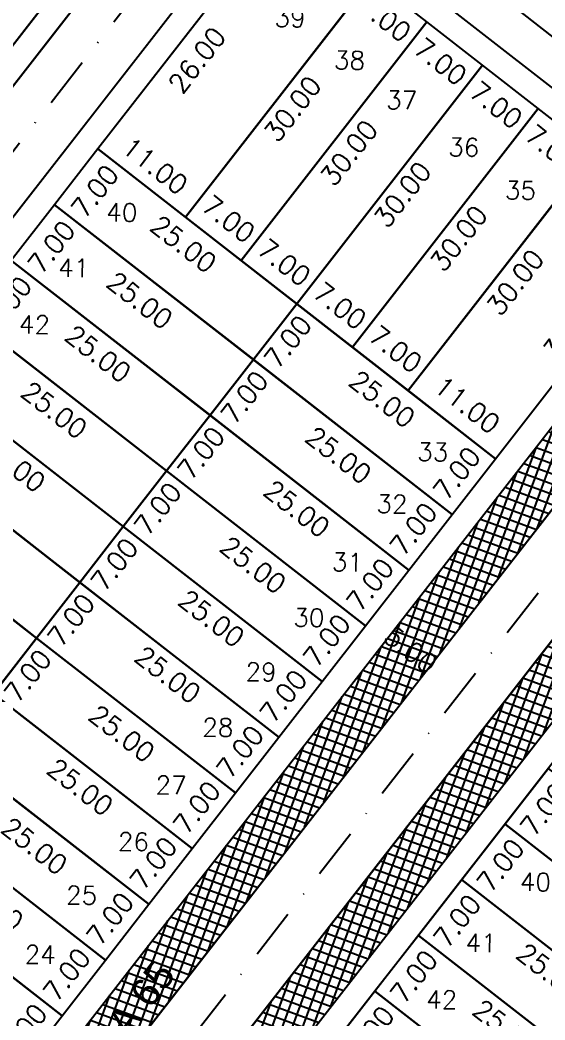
# Model space of a CAD drawing. Header units: millimetres. Extents: x -4430026 to 4783824, y 584 to 9593110.
# Drawn here: x 2552.2 to 2604.3, y 1269 to 1368.1 of the extents above; entities that cross this region are included whole.
import ezdxf
from ezdxf.enums import TextEntityAlignment as Align

# ---------------------------------------------------------------- set-up
doc = ezdxf.new("R2010")
doc.units = ezdxf.units.MM
doc.linetypes.add('CONTINUO', pattern=[0])
doc.linetypes.add('DASHDOT', pattern=[1, 0.5, -0.25, 0, -0.25])
for name, color, linetype in [('Bra-Rua Calçadas', 1, 'Continuous'), ('Calçada', 1, 'Continuous'), ('Cota', 8, 'Continuous'), ('EIXO DAS VIAS', 252, 'DASHDOT'), ('Lotes', 2, 'Continuous'), ('Numero de lotes', 5, 'Continuous'), ('TXT A.VERDES', 7, 'Continuous'), ('Área Verde Alameda etc.', 92, 'Continuous')]:
    doc.layers.add(name, color=color, linetype=linetype)
doc.styles.add('arcad1', font='romans.shx')
doc.styles.add('ROMANS', font='romans.shx')
doc.dimstyles.new('BOLA100', dxfattribs={"dimscale": 0, "dimtxt": 1.9, "dimasz": 0.18, "dimexe": 0.18, "dimexo": 0.063, "dimgap": 0, "dimtad": 1, "dimzin": 4, "dimdsep": 46, "dimtxsty": 'ROMANS', "dimcen": 0.09, "dimse1": 1, "dimse2": 1, "dimsd1": 1, "dimsd2": 1, "dimclrt": 256, "dimaunit": 1, "dimadec": 4, "dimazin": 0, "dimtfac": 1.2, "dimtix": 1, "dimtmove": 2, "dimatfit": 3, "dimfxl": 1, "dimtvp": 2, "dimtolj": 1, "dimtzin": 4, "dimarcsym": 0})
pattern_1 = [(69.82082076, (-350710.31295, -9590084.73025), (-0.894034063135, 0.32857167248), []), (159.82082076, (-350710.31295, -9590084.73025), (-0.32857167248, -0.894034063135), [])]

# ---------------------------------------------------------------- blocks, each defined once
blk = doc.blocks.new('*D1874')
at = {"layer": 'DEFPOINTS', "color": 0}
for p in [(2551.297, 1344.293), (2553.9, 1342.266), (2546.997, 1338.77)]:
    blk.add_point(p, dxfattribs=at)
at = {"layer": 'Cota', "insert": (2551, 1340.088), "char_height": 1.9, "attachment_point": 5, "rotation": 52.09358, "style": 'ROMANS'}
blk.add_mtext('\\A1;7.00', dxfattribs=at)
blk = doc.blocks.new('*D1875')
at = {"layer": 'DEFPOINTS', "color": 0}
for p in [(2555.598, 1349.816), (2558.201, 1347.789), (2551.297, 1344.293)]:
    blk.add_point(p, dxfattribs=at)
at = {"layer": 'Cota', "insert": (2555.301, 1345.611), "char_height": 1.9, "attachment_point": 5, "rotation": 52.09358, "style": 'ROMANS'}
blk.add_mtext('\\A1;7.00', dxfattribs=at)
blk = doc.blocks.new('*D1876')
at = {"layer": 'DEFPOINTS', "color": 0}
for p in [(2559.899, 1355.339), (2562.501, 1353.312), (2555.598, 1349.816)]:
    blk.add_point(p, dxfattribs=at)
at = {"layer": 'Cota', "insert": (2559.602, 1351.134), "char_height": 1.9, "attachment_point": 5, "rotation": 52.09358, "style": 'ROMANS'}
blk.add_mtext('\\A1;7.00', dxfattribs=at)
blk = doc.blocks.new('*D1877')
at = {"layer": 'DEFPOINTS', "color": 0}
for p in [(2575.872, 1375.853), (2578.475, 1373.827), (2559.899, 1355.339)]:
    blk.add_point(p, dxfattribs=at)
at = {"layer": 'Cota', "insert": (2569.739, 1364.153), "char_height": 1.9, "attachment_point": 5, "rotation": 52.09358, "style": 'ROMANS'}
blk.add_mtext('\\A1;26.00', dxfattribs=at)
blk = doc.blocks.new('*D1879')
at = {"layer": 'DEFPOINTS', "color": 0}
for p in [(2587.009, 1372.251), (2589.181, 1370.56), (2568.578, 1348.581)]:
    blk.add_point(p, dxfattribs=at)
at = {"layer": 'Cota', "insert": (2579.215, 1359.309), "char_height": 1.9, "attachment_point": 5, "rotation": 52.09358, "style": 'ROMANS'}
blk.add_mtext('\\A1;30.00', dxfattribs=at)
blk = doc.blocks.new('*D1880')
at = {"layer": 'DEFPOINTS', "color": 0}
for p in [(2592.532, 1367.951), (2594.776, 1366.203), (2574.101, 1344.28)]:
    blk.add_point(p, dxfattribs=at)
at = {"layer": 'Cota', "insert": (2584.811, 1354.952), "char_height": 1.9, "attachment_point": 5, "rotation": 52.09358, "style": 'ROMANS'}
blk.add_mtext('\\A1;30.00', dxfattribs=at)
blk = doc.blocks.new('*D2132')
at = {"layer": 'DEFPOINTS', "color": 0}
for p in [(2565.171, 1384.82), (2565.922, 1384.235), (2549.641, 1363.326)]:
    blk.add_point(p, dxfattribs=at)
at = {"layer": 'Cota', "insert": (2556.281, 1374.949), "char_height": 1.9, "attachment_point": 5, "rotation": 52.09358, "style": 'ROMANS'}
blk.add_mtext('\\A1;26.50', dxfattribs=at)
blk = doc.blocks.new('*D4617')
at = {"layer": 'DEFPOINTS', "color": 0}
for p in [(2534.095, 1322.2), (2553.82, 1306.841), (2551.841, 1304.299)]:
    blk.add_point(p, dxfattribs=at)
at = {"layer": 'Cota', "insert": (2542.562, 1312.728), "char_height": 1.9, "attachment_point": 5, "rotation": 322.09358, "style": 'ROMANS'}
blk.add_mtext('\\A1;25.00', dxfattribs=at)
blk = doc.blocks.new('*D4626')
at = {"layer": 'DEFPOINTS', "color": 0}
for p in [(2538.396, 1327.723), (2558.121, 1312.364), (2556.388, 1310.138)]:
    blk.add_point(p, dxfattribs=at)
at = {"layer": 'Cota', "insert": (2547.109, 1318.568), "char_height": 1.9, "attachment_point": 5, "rotation": 322.09358, "style": 'ROMANS'}
blk.add_mtext('\\A1;25.00', dxfattribs=at)
blk = doc.blocks.new('*D4637')
at = {"layer": 'DEFPOINTS', "color": 0}
for p in [(2542.696, 1333.246), (2562.422, 1317.887), (2560.728, 1315.712)]:
    blk.add_point(p, dxfattribs=at)
at = {"layer": 'Cota', "insert": (2551.449, 1324.142), "char_height": 1.9, "attachment_point": 5, "rotation": 322.09358, "style": 'ROMANS'}
blk.add_mtext('\\A1;25.00', dxfattribs=at)
blk = doc.blocks.new('*D4642')
at = {"layer": 'DEFPOINTS', "color": 0}
for p in [(2546.997, 1338.77), (2566.722, 1323.41), (2564.862, 1321.021)]:
    blk.add_point(p, dxfattribs=at)
at = {"layer": 'Cota', "insert": (2555.583, 1329.45), "char_height": 1.9, "attachment_point": 5, "rotation": 322.09358, "style": 'ROMANS'}
blk.add_mtext('\\A1;25.00', dxfattribs=at)
blk = doc.blocks.new('*D4647')
at = {"layer": 'DEFPOINTS', "color": 0}
for p in [(2551.297, 1344.293), (2571.023, 1328.933), (2569.202, 1326.595)]:
    blk.add_point(p, dxfattribs=at)
at = {"layer": 'Cota', "insert": (2559.923, 1335.024), "char_height": 1.9, "attachment_point": 5, "rotation": 322.09358, "style": 'ROMANS'}
blk.add_mtext('\\A1;25.00', dxfattribs=at)
blk = doc.blocks.new('*D4652')
at = {"layer": 'DEFPOINTS', "color": 0}
for p in [(2555.598, 1349.816), (2575.323, 1334.456), (2573.336, 1331.904)]:
    blk.add_point(p, dxfattribs=at)
at = {"layer": 'Cota', "insert": (2564.057, 1340.333), "char_height": 1.9, "attachment_point": 5, "rotation": 322.09358, "style": 'ROMANS'}
blk.add_mtext('\\A1;25.00', dxfattribs=at)
blk = doc.blocks.new('*D4657')
at = {"layer": 'DEFPOINTS', "color": 0}
for p in [(2559.899, 1355.339), (2579.624, 1339.98), (2577.676, 1337.478)]:
    blk.add_point(p, dxfattribs=at)
at = {"layer": 'Cota', "insert": (2568.397, 1345.907), "char_height": 1.9, "attachment_point": 5, "rotation": 322.09358, "style": 'ROMANS'}
blk.add_mtext('\\A1;25.00', dxfattribs=at)
blk = doc.blocks.new('*D4663')
at = {"layer": 'DEFPOINTS', "color": 0}
for p in [(2569.523, 1349.795), (2568.578, 1348.581), (2574.101, 1344.28)]:
    blk.add_point(p, dxfattribs=at)
at = {"layer": 'Cota', "insert": (2572.868, 1348.394), "char_height": 1.9, "attachment_point": 5, "rotation": 322.09358, "style": 'ROMANS'}
blk.add_mtext('\\A1;7.00', dxfattribs=at)
blk = doc.blocks.new('*D4664')
at = {"layer": 'DEFPOINTS', "color": 0}
for p in [(2568.578, 1348.581), (2575.046, 1345.494), (2574.101, 1344.28)]:
    blk.add_point(p, dxfattribs=at)
at = {"layer": 'Cota', "insert": (2572.868, 1348.394), "char_height": 1.9, "attachment_point": 5, "rotation": 322.09358, "style": 'ROMANS'}
blk.add_mtext('\\A1;7.00', dxfattribs=at)
blk = doc.blocks.new('*D4665')
at = {"layer": 'DEFPOINTS', "color": 0}
for p in [(2574.101, 1344.28), (2580.569, 1341.194), (2579.624, 1339.98)]:
    blk.add_point(p, dxfattribs=at)
at = {"layer": 'Cota', "insert": (2578.392, 1344.094), "char_height": 1.9, "attachment_point": 5, "rotation": 322.09358, "style": 'ROMANS'}
blk.add_mtext('\\A1;7.00', dxfattribs=at)
blk = doc.blocks.new('*D4678')
at = {"layer": 'DEFPOINTS', "color": 0}
for p in [(2587.009, 1372.251), (2592.532, 1367.951), (2590.547, 1365.402)]:
    blk.add_point(p, dxfattribs=at)
at = {"layer": 'Cota', "insert": (2588.37, 1368.302), "char_height": 1.9, "attachment_point": 5, "rotation": 322.09432, "style": 'ROMANS'}
blk.add_mtext('\\A1;7.00', dxfattribs=at)
blk = doc.blocks.new('*D4679')
at = {"layer": 'DEFPOINTS', "color": 0}
for p in [(2592.532, 1367.951), (2598.055, 1363.65), (2596.071, 1361.101)]:
    blk.add_point(p, dxfattribs=at)
at = {"layer": 'Cota', "insert": (2593.893, 1364.001), "char_height": 1.9, "attachment_point": 5, "rotation": 322.09432, "style": 'ROMANS'}
blk.add_mtext('\\A1;7.00', dxfattribs=at)
blk = doc.blocks.new('*D6331')
at = {"layer": 'DEFPOINTS', "color": 0}
for p in [(2603.578, 1359.349), (2605.668, 1357.722), (2585.147, 1335.679)]:
    blk.add_point(p, dxfattribs=at)
at = {"layer": 'Cota', "insert": (2595.703, 1346.471), "char_height": 1.9, "attachment_point": 5, "rotation": 52.09358, "style": 'ROMANS'}
blk.add_mtext('\\A1;30.00', dxfattribs=at)
blk = doc.blocks.new('*D6332')
at = {"layer": 'DEFPOINTS', "color": 0}
for p in [(2609.101, 1355.049), (2611.275, 1353.356), (2590.67, 1331.378)]:
    blk.add_point(p, dxfattribs=at)
at = {"layer": 'Cota', "insert": (2601.31, 1342.105), "char_height": 1.9, "attachment_point": 5, "rotation": 52.09358, "style": 'ROMANS'}
blk.add_mtext('\\A1;30.00', dxfattribs=at)
blk = doc.blocks.new('*D6333')
at = {"layer": 'DEFPOINTS', "color": 0}
for p in [(2559.899, 1355.339), (2569.323, 1349.538), (2568.578, 1348.581)]:
    blk.add_point(p, dxfattribs=at)
at = {"layer": 'Cota', "insert": (2565.567, 1353.666), "char_height": 1.9, "attachment_point": 5, "rotation": 322.09358, "style": 'ROMANS'}
blk.add_mtext('\\A1;11.00', dxfattribs=at)
blk = doc.blocks.new('*D6354')
at = {"layer": 'DEFPOINTS', "color": 0}
for p in [(2536.618, 1284.748), (2556.343, 1269.389), (2554.205, 1266.644)]:
    blk.add_point(p, dxfattribs=at)
at = {"layer": 'Cota', "insert": (2544.926, 1275.073), "char_height": 1.9, "attachment_point": 5, "rotation": 322.09358, "style": 'ROMANS'}
blk.add_mtext('\\A1;25.00', dxfattribs=at)
blk = doc.blocks.new('*D6355')
at = {"layer": 'DEFPOINTS', "color": 0}
for p in [(2540.918, 1290.272), (2560.644, 1274.912), (2558.546, 1272.218)]:
    blk.add_point(p, dxfattribs=at)
at = {"layer": 'Cota', "insert": (2549.267, 1280.647), "char_height": 1.9, "attachment_point": 5, "rotation": 322.09358, "style": 'ROMANS'}
blk.add_mtext('\\A1;25.00', dxfattribs=at)
blk = doc.blocks.new('*D6356')
at = {"layer": 'DEFPOINTS', "color": 0}
for p in [(2545.219, 1295.795), (2564.944, 1280.435), (2562.886, 1277.792)]:
    blk.add_point(p, dxfattribs=at)
at = {"layer": 'Cota', "insert": (2553.607, 1286.221), "char_height": 1.9, "attachment_point": 5, "rotation": 322.09358, "style": 'ROMANS'}
blk.add_mtext('\\A1;25.00', dxfattribs=at)
blk = doc.blocks.new('*D6357')
at = {"layer": 'DEFPOINTS', "color": 0}
for p in [(2549.52, 1301.318), (2569.245, 1285.958), (2567.433, 1283.631)]:
    blk.add_point(p, dxfattribs=at)
at = {"layer": 'Cota', "insert": (2558.154, 1292.06), "char_height": 1.9, "attachment_point": 5, "rotation": 322.09358, "style": 'ROMANS'}
blk.add_mtext('\\A1;25.00', dxfattribs=at)
blk = doc.blocks.new('*D6358')
at = {"layer": 'DEFPOINTS', "color": 0}
for p in [(2553.82, 1306.841), (2573.546, 1291.482), (2571.566, 1288.94)]:
    blk.add_point(p, dxfattribs=at)
at = {"layer": 'Cota', "insert": (2562.287, 1297.369), "char_height": 1.9, "attachment_point": 5, "rotation": 322.09358, "style": 'ROMANS'}
blk.add_mtext('\\A1;25.00', dxfattribs=at)
blk = doc.blocks.new('*D6359')
at = {"layer": 'DEFPOINTS', "color": 0}
for p in [(2558.121, 1312.364), (2577.846, 1297.005), (2576.113, 1294.779)]:
    blk.add_point(p, dxfattribs=at)
at = {"layer": 'Cota', "insert": (2566.834, 1303.208), "char_height": 1.9, "attachment_point": 5, "rotation": 322.09358, "style": 'ROMANS'}
blk.add_mtext('\\A1;25.00', dxfattribs=at)
blk = doc.blocks.new('*D6360')
at = {"layer": 'DEFPOINTS', "color": 0}
for p in [(2562.422, 1317.887), (2582.147, 1302.528), (2580.454, 1300.353)]:
    blk.add_point(p, dxfattribs=at)
at = {"layer": 'Cota', "insert": (2571.175, 1308.782), "char_height": 1.9, "attachment_point": 5, "rotation": 322.09358, "style": 'ROMANS'}
blk.add_mtext('\\A1;25.00', dxfattribs=at)
blk = doc.blocks.new('*D6361')
at = {"layer": 'DEFPOINTS', "color": 0}
for p in [(2566.722, 1323.41), (2586.448, 1308.051), (2584.587, 1305.662)]:
    blk.add_point(p, dxfattribs=at)
at = {"layer": 'Cota', "insert": (2575.308, 1314.091), "char_height": 1.9, "attachment_point": 5, "rotation": 322.09358, "style": 'ROMANS'}
blk.add_mtext('\\A1;25.00', dxfattribs=at)
blk = doc.blocks.new('*D6362')
at = {"layer": 'DEFPOINTS', "color": 0}
for p in [(2571.023, 1328.933), (2590.748, 1313.574), (2588.927, 1311.236)]:
    blk.add_point(p, dxfattribs=at)
at = {"layer": 'Cota', "insert": (2579.648, 1319.665), "char_height": 1.9, "attachment_point": 5, "rotation": 322.09358, "style": 'ROMANS'}
blk.add_mtext('\\A1;25.00', dxfattribs=at)
blk = doc.blocks.new('*D6363')
at = {"layer": 'DEFPOINTS', "color": 0}
for p in [(2575.323, 1334.456), (2593.061, 1316.544), (2590.748, 1313.574)]:
    blk.add_point(p, dxfattribs=at)
at = {"layer": 'Cota', "insert": (2583.782, 1324.974), "char_height": 1.9, "attachment_point": 5, "rotation": 322.09358, "style": 'ROMANS'}
blk.add_mtext('\\A1;25.00', dxfattribs=at)
blk = doc.blocks.new('*D6364')
at = {"layer": 'DEFPOINTS', "color": 0}
for p in [(2579.624, 1339.98), (2599.349, 1324.62), (2597.401, 1322.118)]:
    blk.add_point(p, dxfattribs=at)
at = {"layer": 'Cota', "insert": (2588.122, 1330.548), "char_height": 1.9, "attachment_point": 5, "rotation": 322.09358, "style": 'ROMANS'}
blk.add_mtext('\\A1;25.00', dxfattribs=at)
blk = doc.blocks.new('*D6365')
at = {"layer": 'DEFPOINTS', "color": 0}
for p in [(2579.624, 1339.98), (2586.093, 1336.893), (2585.147, 1335.679)]:
    blk.add_point(p, dxfattribs=at)
at = {"layer": 'Cota', "insert": (2583.915, 1339.793), "char_height": 1.9, "attachment_point": 5, "rotation": 322.09358, "style": 'ROMANS'}
blk.add_mtext('\\A1;7.00', dxfattribs=at)
blk = doc.blocks.new('*D6366')
at = {"layer": 'DEFPOINTS', "color": 0}
for p in [(2585.147, 1335.679), (2591.616, 1332.593), (2590.67, 1331.378)]:
    blk.add_point(p, dxfattribs=at)
at = {"layer": 'Cota', "insert": (2589.438, 1335.492), "char_height": 1.9, "attachment_point": 5, "rotation": 322.09358, "style": 'ROMANS'}
blk.add_mtext('\\A1;7.00', dxfattribs=at)
blk = doc.blocks.new('*D6367')
at = {"layer": 'DEFPOINTS', "color": 0}
for p in [(2590.67, 1331.378), (2600.295, 1325.834), (2599.349, 1324.62)]:
    blk.add_point(p, dxfattribs=at)
at = {"layer": 'Cota', "insert": (2596.539, 1329.963), "char_height": 1.9, "attachment_point": 5, "rotation": 322.09358, "style": 'ROMANS'}
blk.add_mtext('\\A1;11.00', dxfattribs=at)
blk = doc.blocks.new('*D6368')
at = {"layer": 'DEFPOINTS', "color": 0}
for p in [(2598.055, 1363.65), (2603.578, 1359.349), (2601.594, 1356.801)]:
    blk.add_point(p, dxfattribs=at)
at = {"layer": 'Cota', "insert": (2599.416, 1359.701), "char_height": 1.9, "attachment_point": 5, "rotation": 322.09432, "style": 'ROMANS'}
blk.add_mtext('\\A1;7.00', dxfattribs=at)
blk = doc.blocks.new('*D6369')
at = {"layer": 'DEFPOINTS', "color": 0}
for p in [(2603.578, 1359.349), (2609.101, 1355.049), (2607.117, 1352.5)]:
    blk.add_point(p, dxfattribs=at)
at = {"layer": 'Cota', "insert": (2604.939, 1355.4), "char_height": 1.9, "attachment_point": 5, "rotation": 322.09432, "style": 'ROMANS'}
blk.add_mtext('\\A1;7.00', dxfattribs=at)
blk = doc.blocks.new('*D6391')
at = {"layer": 'DEFPOINTS', "color": 0}
for p in [(2553.82, 1306.841), (2555.846, 1305.263), (2549.52, 1301.318)]:
    blk.add_point(p, dxfattribs=at)
at = {"layer": 'Cota', "insert": (2552.946, 1303.086), "char_height": 1.9, "attachment_point": 5, "rotation": 52.09358, "style": 'ROMANS'}
blk.add_mtext('\\A1;7.00', dxfattribs=at)
blk = doc.blocks.new('*D6392')
at = {"layer": 'DEFPOINTS', "color": 0}
for p in [(2558.121, 1312.364), (2560.147, 1310.787), (2553.82, 1306.841)]:
    blk.add_point(p, dxfattribs=at)
at = {"layer": 'Cota', "insert": (2557.247, 1308.609), "char_height": 1.9, "attachment_point": 5, "rotation": 52.09358, "style": 'ROMANS'}
blk.add_mtext('\\A1;7.00', dxfattribs=at)
blk = doc.blocks.new('*D6393')
at = {"layer": 'DEFPOINTS', "color": 0}
for p in [(2562.422, 1317.887), (2564.447, 1316.31), (2558.121, 1312.364)]:
    blk.add_point(p, dxfattribs=at)
at = {"layer": 'Cota', "insert": (2561.547, 1314.132), "char_height": 1.9, "attachment_point": 5, "rotation": 52.09358, "style": 'ROMANS'}
blk.add_mtext('\\A1;7.00', dxfattribs=at)
blk = doc.blocks.new('*D6394')
at = {"layer": 'DEFPOINTS', "color": 0}
for p in [(2566.722, 1323.41), (2568.748, 1321.833), (2562.422, 1317.887)]:
    blk.add_point(p, dxfattribs=at)
at = {"layer": 'Cota', "insert": (2565.848, 1319.655), "char_height": 1.9, "attachment_point": 5, "rotation": 52.09358, "style": 'ROMANS'}
blk.add_mtext('\\A1;7.00', dxfattribs=at)
blk = doc.blocks.new('*D6395')
at = {"layer": 'DEFPOINTS', "color": 0}
for p in [(2571.023, 1328.933), (2573.049, 1327.356), (2566.722, 1323.41)]:
    blk.add_point(p, dxfattribs=at)
at = {"layer": 'Cota', "insert": (2570.149, 1325.178), "char_height": 1.9, "attachment_point": 5, "rotation": 52.09358, "style": 'ROMANS'}
blk.add_mtext('\\A1;7.00', dxfattribs=at)
blk = doc.blocks.new('*D6396')
at = {"layer": 'DEFPOINTS', "color": 0}
for p in [(2575.323, 1334.456), (2577.349, 1332.879), (2571.023, 1328.933)]:
    blk.add_point(p, dxfattribs=at)
at = {"layer": 'Cota', "insert": (2574.449, 1330.701), "char_height": 1.9, "attachment_point": 5, "rotation": 52.09358, "style": 'ROMANS'}
blk.add_mtext('\\A1;7.00', dxfattribs=at)
blk = doc.blocks.new('*D6397')
at = {"layer": 'DEFPOINTS', "color": 0}
for p in [(2579.624, 1339.98), (2581.65, 1338.402), (2575.323, 1334.456)]:
    blk.add_point(p, dxfattribs=at)
at = {"layer": 'Cota', "insert": (2578.75, 1336.224), "char_height": 1.9, "attachment_point": 5, "rotation": 52.09358, "style": 'ROMANS'}
blk.add_mtext('\\A1;7.00', dxfattribs=at)
blk = doc.blocks.new('*D6398')
at = {"layer": 'DEFPOINTS', "color": 0}
for p in [(2598.055, 1363.65), (2600.081, 1362.073), (2579.624, 1339.98)]:
    blk.add_point(p, dxfattribs=at)
at = {"layer": 'Cota', "insert": (2590.116, 1350.821), "char_height": 1.9, "attachment_point": 5, "rotation": 52.09358, "style": 'ROMANS'}
blk.add_mtext('\\A1;30.00', dxfattribs=at)
blk = doc.blocks.new('*D6415')
at = {"layer": 'DEFPOINTS', "color": 0}
for p in [(2555.41, 1270.116), (2556.343, 1269.389), (2552.043, 1263.866)]:
    blk.add_point(p, dxfattribs=at)
at = {"layer": 'Cota', "insert": (2552.51, 1267.938), "char_height": 1.9, "attachment_point": 5, "rotation": 52.09358, "style": 'ROMANS'}
blk.add_mtext('\\A1;7.00', dxfattribs=at)
blk = doc.blocks.new('*D6416')
at = {"layer": 'DEFPOINTS', "color": 0}
for p in [(2559.711, 1275.639), (2560.644, 1274.912), (2556.343, 1269.389)]:
    blk.add_point(p, dxfattribs=at)
at = {"layer": 'Cota', "insert": (2556.811, 1273.461), "char_height": 1.9, "attachment_point": 5, "rotation": 52.09358, "style": 'ROMANS'}
blk.add_mtext('\\A1;7.00', dxfattribs=at)
blk = doc.blocks.new('*D6417')
at = {"layer": 'DEFPOINTS', "color": 0}
for p in [(2564.011, 1281.162), (2564.944, 1280.435), (2560.644, 1274.912)]:
    blk.add_point(p, dxfattribs=at)
at = {"layer": 'Cota', "insert": (2561.111, 1278.984), "char_height": 1.9, "attachment_point": 5, "rotation": 52.09358, "style": 'ROMANS'}
blk.add_mtext('\\A1;7.00', dxfattribs=at)
blk = doc.blocks.new('*D6418')
at = {"layer": 'DEFPOINTS', "color": 0}
for p in [(2568.312, 1286.685), (2569.245, 1285.958), (2564.944, 1280.435)]:
    blk.add_point(p, dxfattribs=at)
at = {"layer": 'Cota', "insert": (2565.412, 1284.507), "char_height": 1.9, "attachment_point": 5, "rotation": 52.09358, "style": 'ROMANS'}
blk.add_mtext('\\A1;7.00', dxfattribs=at)
blk = doc.blocks.new('*D6419')
at = {"layer": 'DEFPOINTS', "color": 0}
for p in [(2572.612, 1292.208), (2573.546, 1291.482), (2569.245, 1285.958)]:
    blk.add_point(p, dxfattribs=at)
at = {"layer": 'Cota', "insert": (2569.712, 1290.03), "char_height": 1.9, "attachment_point": 5, "rotation": 52.09358, "style": 'ROMANS'}
blk.add_mtext('\\A1;7.00', dxfattribs=at)
blk = doc.blocks.new('*D6420')
at = {"layer": 'DEFPOINTS', "color": 0}
for p in [(2576.913, 1297.731), (2577.846, 1297.005), (2573.546, 1291.482)]:
    blk.add_point(p, dxfattribs=at)
at = {"layer": 'Cota', "insert": (2574.013, 1295.553), "char_height": 1.9, "attachment_point": 5, "rotation": 52.09358, "style": 'ROMANS'}
blk.add_mtext('\\A1;7.00', dxfattribs=at)
blk = doc.blocks.new('*D6421')
at = {"layer": 'DEFPOINTS', "color": 0}
for p in [(2581.214, 1303.254), (2582.147, 1302.528), (2577.846, 1297.005)]:
    blk.add_point(p, dxfattribs=at)
at = {"layer": 'Cota', "insert": (2578.314, 1301.077), "char_height": 1.9, "attachment_point": 5, "rotation": 52.09358, "style": 'ROMANS'}
blk.add_mtext('\\A1;7.00', dxfattribs=at)
blk = doc.blocks.new('*D6422')
at = {"layer": 'DEFPOINTS', "color": 0}
for p in [(2585.514, 1308.778), (2586.448, 1308.051), (2582.147, 1302.528)]:
    blk.add_point(p, dxfattribs=at)
at = {"layer": 'Cota', "insert": (2582.614, 1306.6), "char_height": 1.9, "attachment_point": 5, "rotation": 52.09358, "style": 'ROMANS'}
blk.add_mtext('\\A1;7.00', dxfattribs=at)
blk = doc.blocks.new('*D6423')
at = {"layer": 'DEFPOINTS', "color": 0}
for p in [(2589.815, 1314.301), (2590.748, 1313.574), (2586.448, 1308.051)]:
    blk.add_point(p, dxfattribs=at)
at = {"layer": 'Cota', "insert": (2586.915, 1312.123), "char_height": 1.9, "attachment_point": 5, "rotation": 52.09358, "style": 'ROMANS'}
blk.add_mtext('\\A1;7.00', dxfattribs=at)
blk = doc.blocks.new('*D6424')
at = {"layer": 'DEFPOINTS', "color": 0}
for p in [(2594.115, 1319.824), (2595.049, 1319.097), (2590.748, 1313.574)]:
    blk.add_point(p, dxfattribs=at)
at = {"layer": 'Cota', "insert": (2591.216, 1317.646), "char_height": 1.9, "attachment_point": 5, "rotation": 52.09358, "style": 'ROMANS'}
blk.add_mtext('\\A1;7.00', dxfattribs=at)
blk = doc.blocks.new('*D6425')
at = {"layer": 'DEFPOINTS', "color": 0}
for p in [(2598.416, 1325.347), (2599.349, 1324.62), (2595.049, 1319.097)]:
    blk.add_point(p, dxfattribs=at)
at = {"layer": 'Cota', "insert": (2595.516, 1323.169), "char_height": 1.9, "attachment_point": 5, "rotation": 52.09358, "style": 'ROMANS'}
blk.add_mtext('\\A1;7.00', dxfattribs=at)
blk = doc.blocks.new('*D6426')
at = {"layer": 'DEFPOINTS', "color": 0}
for p in [(2616.847, 1349.017), (2617.781, 1348.291), (2599.349, 1324.62)]:
    blk.add_point(p, dxfattribs=at)
at = {"layer": 'Cota', "insert": (2606.882, 1337.766), "char_height": 1.9, "attachment_point": 5, "rotation": 52.09358, "style": 'ROMANS'}
blk.add_mtext('\\A1;30.00', dxfattribs=at)
blk = doc.blocks.new('*D6456')
at = {"layer": 'DEFPOINTS', "color": 0}
for p in [(2587.392, 1271.828), (2589.853, 1269.912), (2583.092, 1266.305)]:
    blk.add_point(p, dxfattribs=at)
at = {"layer": 'Cota', "insert": (2586.953, 1267.734), "char_height": 1.9, "attachment_point": 5, "rotation": 52.09358, "style": 'ROMANS'}
blk.add_mtext('\\A1;7.00', dxfattribs=at)
blk = doc.blocks.new('*D6457')
at = {"layer": 'DEFPOINTS', "color": 0}
for p in [(2591.693, 1277.351), (2594.153, 1275.435), (2587.392, 1271.828)]:
    blk.add_point(p, dxfattribs=at)
at = {"layer": 'Cota', "insert": (2591.253, 1273.257), "char_height": 1.9, "attachment_point": 5, "rotation": 52.09358, "style": 'ROMANS'}
blk.add_mtext('\\A1;7.00', dxfattribs=at)
blk = doc.blocks.new('*D6458')
at = {"layer": 'DEFPOINTS', "color": 0}
for p in [(2595.994, 1282.874), (2598.454, 1280.958), (2591.693, 1277.351)]:
    blk.add_point(p, dxfattribs=at)
at = {"layer": 'Cota', "insert": (2595.554, 1278.78), "char_height": 1.9, "attachment_point": 5, "rotation": 52.09358, "style": 'ROMANS'}
blk.add_mtext('\\A1;7.00', dxfattribs=at)
blk = doc.blocks.new('*D6459')
at = {"layer": 'DEFPOINTS', "color": 0}
for p in [(2600.294, 1288.397), (2602.755, 1286.481), (2595.994, 1282.874)]:
    blk.add_point(p, dxfattribs=at)
at = {"layer": 'Cota', "insert": (2599.855, 1284.304), "char_height": 1.9, "attachment_point": 5, "rotation": 52.09358, "style": 'ROMANS'}
blk.add_mtext('\\A1;7.00', dxfattribs=at)
blk = doc.blocks.new('*D6460')
at = {"layer": 'DEFPOINTS', "color": 0}
for p in [(2604.595, 1293.92), (2607.055, 1292.005), (2600.294, 1288.397)]:
    blk.add_point(p, dxfattribs=at)
at = {"layer": 'Cota', "insert": (2604.155, 1289.827), "char_height": 1.9, "attachment_point": 5, "rotation": 52.09358, "style": 'ROMANS'}
blk.add_mtext('\\A1;7.00', dxfattribs=at)
blk = doc.blocks.new('*D6477')
at = {"layer": 'DEFPOINTS', "color": 0}
for p in [(2600.294, 1288.397), (2620.02, 1273.038), (2618.293, 1270.82)]:
    blk.add_point(p, dxfattribs=at)
at = {"layer": 'Cota', "insert": (2609.014, 1279.25), "char_height": 1.9, "attachment_point": 5, "rotation": 322.09358, "style": 'ROMANS'}
blk.add_mtext('\\A1;25.00', dxfattribs=at)
blk = doc.blocks.new('*D6478')
at = {"layer": 'DEFPOINTS', "color": 0}
for p in [(2595.994, 1282.874), (2615.719, 1267.515), (2614.002, 1265.31)]:
    blk.add_point(p, dxfattribs=at)
at = {"layer": 'Cota', "insert": (2604.723, 1273.739), "char_height": 1.9, "attachment_point": 5, "rotation": 322.09358, "style": 'ROMANS'}
blk.add_mtext('\\A1;25.00', dxfattribs=at)
blk = doc.blocks.new('*D6479')
at = {"layer": 'DEFPOINTS', "color": 0}
for p in [(2591.693, 1277.351), (2611.418, 1261.992), (2609.666, 1259.741)]:
    blk.add_point(p, dxfattribs=at)
at = {"layer": 'Cota', "insert": (2600.387, 1268.171), "char_height": 1.9, "attachment_point": 5, "rotation": 322.09358, "style": 'ROMANS'}
blk.add_mtext('\\A1;25.00', dxfattribs=at)
blk = doc.blocks.new('*D6480')
at = {"layer": 'DEFPOINTS', "color": 0}
for p in [(2587.392, 1271.828), (2607.118, 1256.469), (2605.407, 1254.272)]:
    blk.add_point(p, dxfattribs=at)
at = {"layer": 'Cota', "insert": (2596.128, 1262.701), "char_height": 1.9, "attachment_point": 5, "rotation": 322.09358, "style": 'ROMANS'}
blk.add_mtext('\\A1;25.00', dxfattribs=at)
blk = doc.blocks.new('*D7552')
at = {"layer": 'DEFPOINTS', "color": 0}
for p in [(2621.237, 1348.661), (2622.919, 1347.351), (2469.602, 1153.922)]:
    blk.add_point(p, dxfattribs=at)
at = {"layer": 'Cota', "insert": (2544.912, 1248.63), "char_height": 1.9, "attachment_point": 5, "rotation": 52.09358, "style": 'ROMANS'}
blk.add_mtext('\\A1;246.81', dxfattribs=at)
blk = doc.blocks.new('*D7553')
at = {"layer": 'DEFPOINTS', "color": 0}
for p in [(2621.204, 1341.189), (2621.548, 1340.921), (2474.333, 1151.859)]:
    blk.add_point(p, dxfattribs=at)
at = {"layer": 'Cota', "insert": (2540.982, 1239.782), "char_height": 1.9, "attachment_point": 5, "rotation": 52.09358, "style": 'ROMANS'}
blk.add_mtext('\\A1;239.62', dxfattribs=at)
blk = doc.blocks.new('*D7400')
at = {"layer": 'DEFPOINTS', "color": 0}
for p in [(2628.382, 1335.676), (2630.106, 1334.334), (2482.638, 1148.503)]:
    blk.add_point(p, dxfattribs=at)
at = {"layer": 'Cota', "insert": (2556.485, 1241.331), "char_height": 1.9, "attachment_point": 5, "rotation": 52.09358, "style": 'ROMANS'}
blk.add_mtext('\\A1;237.22', dxfattribs=at)
blk = doc.blocks.new('*D7554')
at = {"layer": 'DEFPOINTS', "color": 0}
for p in [(2635.049, 1337.907), (2635.44, 1337.602), (2487.118, 1147.119)]:
    blk.add_point(p, dxfattribs=at)
at = {"layer": 'Cota', "insert": (2551.556, 1232.372), "char_height": 1.9, "attachment_point": 5, "rotation": 52.09358, "style": 'ROMANS'}
blk.add_mtext('\\A1;241.42', dxfattribs=at)
blk = doc.blocks.new('*D7555')
at = {"layer": 'DEFPOINTS', "color": 0}
for p in [(2588.374, 1306.455), (2592.319, 1303.383), (2592.319, 1303.383)]:
    blk.add_point(p, dxfattribs=at)
at = {"layer": 'Cota', "insert": (2590.93, 1305.669), "char_height": 1.9, "attachment_point": 5, "rotation": 322.09358, "style": 'ROMANS'}
blk.add_mtext('\\A1;5.00', dxfattribs=at)

msp = doc.modelspace()

# ---------------------------------------------------------------- hatches: boundary and pattern name
at = {"layer": 'Área Verde Alameda etc.'}
h = msp.add_hatch(dxfattribs=at)
h.set_pattern_fill('ANSI37', color=256, scale=0.3, angle=24.82082, style=0)
h.set_pattern_definition(pattern_1)
edge = h.paths.add_edge_path()
edge.add_line((2619.753, 1346.755), (2469.602, 1153.922))
edge.add_arc((2538.91, 1306.411), 167.5, 245.55766, 247.32311)
edge.add_line((2474.333, 1151.859), (2621.548, 1340.921))
edge.add_arc((2616.814, 1344.608), 6, 322.09358, 402.49951)
edge.add_line((2621.237, 1348.661), (2619.753, 1346.755))
h = msp.add_hatch(dxfattribs=at)
h.set_pattern_fill('ANSI37', color=256, scale=0.3, angle=24.82082, style=0)
h.set_pattern_definition(pattern_1)
edge = h.paths.add_edge_path()
edge.add_arc((2632.594, 1332.32), 6, 100.68396, 142.09358)
edge.add_line((2627.86, 1336.006), (2482.116, 1148.833))
edge.add_arc((2538.91, 1306.411), 167.5, 250.17979, 251.98864)
edge.add_line((2487.118, 1147.119), (2635.44, 1337.602))
edge.add_arc((2632.594, 1332.32), 6, 61.68765, 100.68396)

# ---------------------------------------------------------------- linework, layer by layer
at = {"layer": 'Bra-Rua Calçadas'}
for points in [[(2619.753, 1346.755), (2469.602, 1153.922, 0.007703), (2474.333, 1151.859), (2621.548, 1340.921, 0.365977), (2621.237, 1348.661)], [(2631.482, 1338.216, 0.182676), (2627.86, 1336.006), (2482.116, 1148.833, 0.007893), (2487.118, 1147.119), (2635.44, 1337.602, 0.171815)]]:
    msp.add_lwpolyline(points, format="xyb", close=True, dxfattribs=at)
at = {"layer": 'Calçada', "lineweight": -3}
for p, q in [((2415.53, 1187.023), (2567.895, 1382.699)), ((2415.53, 1187.023), (2567.895, 1382.699)), ((2574.207, 1377.784), (2421.842, 1182.108)), ((2574.207, 1377.784), (2421.842, 1182.108)), ((2471.826, 1148.639), (2621.548, 1340.921)), ((2471.826, 1148.639), (2621.548, 1340.921)), ((2627.86, 1336.006), (2481.762, 1148.379))]:
    msp.add_line(p, q, dxfattribs=at)
for points in [[(2567.895, 1382.699, 0.414214), (2566.847, 1391.119), (2549.805, 1404.389, 0.111031), (2527.582, 1414.863, 0.289852), (2521.543, 1412.693), (2372.134, 1220.813, 0.414214), (2373.182, 1212.393), (2407.11, 1185.975, 0.414214), (2415.53, 1187.023)], [(2567.895, 1382.699, 0.414214), (2566.847, 1391.119), (2549.805, 1404.389, 0.111031), (2527.582, 1414.863, 0.289852), (2521.543, 1412.693), (2372.134, 1220.813, 0.414214), (2373.182, 1212.393), (2407.11, 1185.975, 0.414214), (2415.53, 1187.023)], [(2621.548, 1340.921, 0.414214), (2620.5, 1349.342), (2582.627, 1378.832, 0.414214), (2574.207, 1377.784), (2421.842, 1182.108, 0.414214), (2422.89, 1173.688), (2430.78, 1167.544, 0.056418), (2464.557, 1146.887, 0.349625), (2471.826, 1148.639)], [(2621.548, 1340.921, 0.414214), (2620.5, 1349.342), (2582.627, 1378.832, 0.414214), (2574.207, 1377.784), (2421.842, 1182.108, 0.414214), (2422.89, 1173.688), (2430.78, 1167.544, 0.056418), (2464.557, 1146.887, 0.349625), (2471.826, 1148.639)], [(2675.201, 1299.144, 0.414214), (2674.153, 1307.564), (2636.28, 1337.054, 0.414214), (2627.86, 1336.006), (2481.762, 1148.379, 0.520282), (2484.646, 1138.985, 0.08145), (2540.962, 1130.423, 0.22823), (2545.626, 1132.736)], [(2675.201, 1299.144, 0.414214), (2674.153, 1307.564), (2636.28, 1337.054, 0.414214), (2627.86, 1336.006), (2481.762, 1148.379, 0.520282), (2484.646, 1138.985, 0.08145), (2540.962, 1130.423, 0.22823), (2545.626, 1132.736)]]:
    msp.add_lwpolyline(points, format="xyb", close=True, dxfattribs=at)
at = {"layer": 'EIXO DAS VIAS', "ltscale": 10}
for p, q in [((2412.542, 1176.675, 103.708), (2577.195, 1388.131, 103.708)), ((2470.2, 1140.041, 103.708), (2630.848, 1346.354, 103.708))]:
    msp.add_line(p, q, dxfattribs=at)
at = {"layer": 'EIXO DAS VIAS', "ltscale": 10, "elevation": 103.708}
msp.add_lwpolyline([(2577.195, 1388.131), (2630.848, 1346.354)], dxfattribs=at)
at = {"layer": 'Lotes', "linetype": 'CONTINUO', "lineweight": -3}
for p, q in [((2549.641, 1363.326), (2565.922, 1384.235)), ((2587.009, 1372.251), (2568.578, 1348.581)), ((2568.578, 1348.581), (2587.009, 1372.251)), ((2592.532, 1367.951), (2574.101, 1344.28)), ((2574.101, 1344.28), (2592.532, 1367.951)), ((2598.055, 1363.65), (2579.624, 1339.98)), ((2579.624, 1339.98), (2598.055, 1363.65)), ((2603.578, 1359.349), (2585.147, 1335.679)), ((2585.147, 1335.679), (2603.578, 1359.349)), ((2559.899, 1355.339), (2555.598, 1349.816)), ((2579.624, 1339.98), (2559.899, 1355.339)), ((2559.899, 1355.339), (2568.578, 1348.581)), ((2609.101, 1355.049), (2590.67, 1331.378)), ((2590.67, 1331.378), (2609.101, 1355.049)), ((2555.598, 1349.816), (2551.297, 1344.293)), ((2555.598, 1349.816), (2575.323, 1334.456)), ((2575.323, 1334.456), (2555.598, 1349.816)), ((2568.578, 1348.581), (2574.101, 1344.28)), ((2551.297, 1344.293), (2571.023, 1328.933)), ((2571.023, 1328.933), (2551.297, 1344.293)), ((2574.101, 1344.28), (2579.624, 1339.98)), ((2575.323, 1334.456), (2579.624, 1339.98)), ((2579.624, 1339.98), (2575.323, 1334.456)), ((2599.349, 1324.62), (2579.624, 1339.98)), ((2579.624, 1339.98), (2585.147, 1335.679)), ((2546.997, 1338.77), (2566.722, 1323.41)), ((2566.722, 1323.41), (2546.997, 1338.77)), ((2585.147, 1335.679), (2590.67, 1331.378)), ((2571.023, 1328.933), (2575.323, 1334.456)), ((2575.323, 1334.456), (2571.023, 1328.933)), ((2595.049, 1319.097), (2575.323, 1334.456)), ((2575.323, 1334.456), (2595.049, 1319.097)), ((2542.696, 1333.246), (2562.422, 1317.887)), ((2562.422, 1317.887), (2542.696, 1333.246)), ((2566.722, 1323.41), (2571.023, 1328.933)), ((2571.023, 1328.933), (2566.722, 1323.41)), ((2590.748, 1313.574), (2571.023, 1328.933)), ((2571.023, 1328.933), (2590.748, 1313.574)), ((2538.396, 1327.723), (2558.121, 1312.364)), ((2558.121, 1312.364), (2538.396, 1327.723)), ((2562.422, 1317.887), (2566.722, 1323.41)), ((2566.722, 1323.41), (2562.422, 1317.887)), ((2586.448, 1308.051), (2566.722, 1323.41)), ((2566.722, 1323.41), (2586.448, 1308.051)), ((2534.095, 1322.2), (2553.82, 1306.841)), ((2553.82, 1306.841), (2534.095, 1322.2)), ((2558.121, 1312.364), (2562.422, 1317.887)), ((2562.422, 1317.887), (2558.121, 1312.364)), ((2582.147, 1302.528), (2562.422, 1317.887)), ((2562.422, 1317.887), (2582.147, 1302.528)), ((2553.82, 1306.841), (2558.121, 1312.364)), ((2558.121, 1312.364), (2553.82, 1306.841)), ((2577.846, 1297.005), (2558.121, 1312.364)), ((2558.121, 1312.364), (2577.846, 1297.005)), ((2549.52, 1301.318), (2553.82, 1306.841)), ((2553.82, 1306.841), (2549.52, 1301.318)), ((2573.546, 1291.482), (2553.82, 1306.841)), ((2553.82, 1306.841), (2573.546, 1291.482)), ((2569.245, 1285.958), (2549.52, 1301.318)), ((2549.52, 1301.318), (2569.245, 1285.958)), ((2564.944, 1280.435), (2545.219, 1295.795)), ((2545.219, 1295.795), (2564.944, 1280.435)), ((2560.644, 1274.912), (2540.918, 1290.272)), ((2540.918, 1290.272), (2560.644, 1274.912)), ((2556.343, 1269.389), (2536.618, 1284.748)), ((2536.618, 1284.748), (2556.343, 1269.389))]:
    msp.add_line(p, q, dxfattribs=at)
at = {"layer": 'Lotes', "lineweight": -3}
for p, q in [((2575.872, 1375.853), (2559.899, 1355.339)), ((2568.578, 1348.581), (2587.009, 1372.251)), ((2574.101, 1344.28), (2592.532, 1367.951)), ((2585.147, 1335.679), (2603.578, 1359.349)), ((2599.349, 1324.62), (2559.899, 1355.339)), ((2590.67, 1331.378), (2609.101, 1355.049)), ((2595.049, 1319.097), (2555.598, 1349.816)), ((2590.748, 1313.574), (2551.297, 1344.293)), ((2586.448, 1308.051), (2546.997, 1338.77)), ((2582.147, 1302.528), (2542.696, 1333.246)), ((2577.846, 1297.005), (2538.396, 1327.723)), ((2573.546, 1291.482), (2534.095, 1322.2)), ((2569.245, 1285.958), (2529.794, 1316.677)), ((2564.944, 1280.435), (2525.494, 1311.154)), ((2560.644, 1274.912), (2521.193, 1305.631)), ((2556.343, 1269.389), (2516.892, 1300.108))]:
    msp.add_line(p, q, dxfattribs=at)
at = {"layer": 'Lotes'}
for p, q in [((2579.624, 1339.98), (2575.323, 1334.456)), ((2599.349, 1324.62), (2579.624, 1339.98)), ((2575.323, 1334.456), (2571.023, 1328.933)), ((2595.049, 1319.097), (2575.323, 1334.456)), ((2575.323, 1334.456), (2595.049, 1319.097)), ((2571.023, 1328.933), (2566.722, 1323.41)), ((2590.748, 1313.574), (2571.023, 1328.933)), ((2571.023, 1328.933), (2590.748, 1313.574)), ((2566.722, 1323.41), (2562.422, 1317.887)), ((2586.448, 1308.051), (2566.722, 1323.41)), ((2566.722, 1323.41), (2586.448, 1308.051)), ((2562.422, 1317.887), (2558.121, 1312.364)), ((2582.147, 1302.528), (2562.422, 1317.887)), ((2562.422, 1317.887), (2582.147, 1302.528)), ((2558.121, 1312.364), (2553.82, 1306.841)), ((2577.846, 1297.005), (2558.121, 1312.364)), ((2558.121, 1312.364), (2577.846, 1297.005)), ((2553.82, 1306.841), (2549.52, 1301.318)), ((2573.546, 1291.482), (2553.82, 1306.841)), ((2553.82, 1306.841), (2573.546, 1291.482)), ((2569.245, 1285.958), (2549.52, 1301.318)), ((2549.52, 1301.318), (2569.245, 1285.958)), ((2564.944, 1280.435), (2545.219, 1295.795)), ((2545.219, 1295.795), (2564.944, 1280.435)), ((2560.644, 1274.912), (2540.918, 1290.272)), ((2540.918, 1290.272), (2560.644, 1274.912)), ((2556.343, 1269.389), (2536.618, 1284.748)), ((2536.618, 1284.748), (2556.343, 1269.389))]:
    msp.add_line(p, q, dxfattribs=at)
for points in [[(2559.393, 1393.754), (2540.962, 1370.084), (2549.641, 1363.326), (2565.922, 1384.235, 0.414214), (2565.311, 1389.147)], [(2581.486, 1376.552, 0.414214), (2575.872, 1375.853), (2559.899, 1355.339), (2568.578, 1348.581), (2587.009, 1372.251)]]:
    msp.add_lwpolyline(points, format="xyb", close=True, dxfattribs=at)
for points in [[(2587.009, 1372.251), (2568.578, 1348.581), (2574.101, 1344.28), (2592.532, 1367.951)], [(2592.532, 1367.951), (2574.101, 1344.28), (2579.624, 1339.98), (2598.055, 1363.65)], [(2598.055, 1363.65), (2579.624, 1339.98), (2585.147, 1335.679), (2603.578, 1359.349)], [(2598.055, 1363.65), (2579.624, 1339.98), (2585.147, 1335.679), (2603.578, 1359.349)], [(2603.578, 1359.349), (2585.147, 1335.679), (2590.67, 1331.378), (2609.101, 1355.049)], [(2603.578, 1359.349), (2585.147, 1335.679), (2590.67, 1331.378), (2609.101, 1355.049)], [(2559.899, 1355.339), (2555.598, 1349.816), (2575.323, 1334.456), (2579.624, 1339.98)], [(2609.101, 1355.049), (2590.67, 1331.378), (2599.349, 1324.62), (2617.781, 1348.291)], [(2555.598, 1349.816), (2551.297, 1344.293), (2571.023, 1328.933), (2575.323, 1334.456)], [(2551.297, 1344.293), (2546.997, 1338.77), (2566.722, 1323.41), (2571.023, 1328.933)], [(2579.624, 1339.98), (2575.323, 1334.456), (2595.049, 1319.097), (2599.349, 1324.62)], [(2546.997, 1338.77), (2542.696, 1333.246), (2562.422, 1317.887), (2566.722, 1323.41)], [(2575.323, 1334.456), (2571.023, 1328.933), (2590.748, 1313.574), (2595.049, 1319.097)], [(2542.696, 1333.246), (2538.396, 1327.723), (2558.121, 1312.364), (2562.422, 1317.887)], [(2571.023, 1328.933), (2566.722, 1323.41), (2586.448, 1308.051), (2590.748, 1313.574)], [(2538.396, 1327.723), (2534.095, 1322.2), (2553.82, 1306.841), (2558.121, 1312.364)], [(2566.722, 1323.41), (2562.422, 1317.887), (2582.147, 1302.528), (2586.448, 1308.051)], [(2534.095, 1322.2), (2529.794, 1316.677), (2549.52, 1301.318), (2553.82, 1306.841)], [(2562.422, 1317.887), (2558.121, 1312.364), (2577.846, 1297.005), (2582.147, 1302.528)], [(2558.121, 1312.364), (2553.82, 1306.841), (2573.546, 1291.482), (2577.846, 1297.005)], [(2553.82, 1306.841), (2549.52, 1301.318), (2569.245, 1285.958), (2573.546, 1291.482)], [(2549.52, 1301.318), (2545.219, 1295.795), (2564.944, 1280.435), (2569.245, 1285.958)], [(2545.219, 1295.795), (2540.918, 1290.272), (2560.644, 1274.912), (2564.944, 1280.435)], [(2604.595, 1293.92), (2600.294, 1288.397), (2620.02, 1273.038), (2624.32, 1278.561)], [(2540.918, 1290.272), (2536.618, 1284.748), (2556.343, 1269.389), (2560.644, 1274.912)], [(2600.294, 1288.397), (2595.994, 1282.874), (2615.719, 1267.515), (2620.02, 1273.038)], [(2536.618, 1284.748), (2532.317, 1279.225), (2552.043, 1263.866), (2556.343, 1269.389)], [(2595.994, 1282.874), (2591.693, 1277.351), (2611.418, 1261.992), (2615.719, 1267.515)], [(2591.693, 1277.351), (2587.392, 1271.828), (2607.118, 1256.469), (2611.418, 1261.992)], [(2587.392, 1271.828), (2583.092, 1266.305), (2602.817, 1250.945), (2607.118, 1256.469)]]:
    msp.add_lwpolyline(points, close=True, dxfattribs=at)
msp.add_lwpolyline([(2635.928, 1334.16), (2489.66, 1146.315)], dxfattribs=at)
at = {"layer": 'Área Verde Alameda etc.'}
for points in [[(2619.753, 1346.755), (2469.602, 1153.922, 0.007703), (2474.333, 1151.859), (2621.548, 1340.921, 0.365977), (2621.237, 1348.661)], [(2631.482, 1338.216, 0.182676), (2627.86, 1336.006), (2482.116, 1148.833, 0.007893), (2487.118, 1147.119), (2635.44, 1337.602, 0.171815)]]:
    msp.add_lwpolyline(points, format="xyb", close=True, dxfattribs=at)

# ---------------------------------------------------------------- texts
at = {"layer": 'Numero de lotes', "style": 'arcad1'}
for s, p in [('39', (2578.967, 1368.333, 103.708)), ('38', (2584.866, 1364.137, 103.708)), ('37', (2590.046, 1360.186, 103.708)), ('36', (2596.207, 1355.513, 103.708)), ('35', (2601.83, 1351.238, 103.708)), ('40', (2562.278, 1349.05, 103.708)), ('41', (2557.514, 1343.55, 103.708)), ('42', (2553.616, 1337.93, 103.708)), ('33', (2593.125, 1325.295, 103.708)), ('32', (2589.077, 1320.138, 103.708)), ('31', (2584.659, 1314.371, 103.708)), ('30', (2580.838, 1308.862, 103.708)), ('29', (2576.088, 1303.485, 103.708)), ('28', (2571.802, 1297.984, 103.708)), ('27', (2567.162, 1292.257, 103.708)), ('26', (2563.424, 1286.65, 103.708)), ('40', (2603.307, 1282.653, 103.708)), ('25', (2558.29, 1281.336, 103.708)), ('41', (2597.909, 1276.608, 103.708)), ('24', (2554.184, 1275.458, 103.708)), ('42', (2594.011, 1270.988, 103.708))]:
    msp.add_text(s, height=1.8, rotation=358.97539, dxfattribs=at).set_placement(p, align=Align.MIDDLE_CENTER)
at = {"layer": 'TXT A.VERDES', "linetype": 'CONTINUO', "insert": (2556.128, 1262.878, 103.708), "char_height": 2.8, "width": 43.98267, "attachment_point": 1, "rotation": 52.55739, "style": 'arcad1'}
msp.add_mtext('{\\fArial|b0|i0|c0|p34;A.V.A 65}', dxfattribs=at)

# ---------------------------------------------------------------- dimensions: what is measured, and where the dimension line sits
at = {"layer": 'Cota'}
for base, p1, p2, angle, picture, middle in [((2565.171, 1384.82), (2549.641, 1363.326), (2565.922, 1384.235), 232.09358, '*D2132', (2556.281, 1374.949)), ((2578.475, 1373.827), (2559.899, 1355.339), (2575.872, 1375.853), 232.09358, '*D1877', (2569.739, 1364.153)), ((2590.547, 1365.402), (2587.009, 1372.251), (2592.532, 1367.951), 142.09432, '*D4678', (2588.37, 1368.302)), ((2596.071, 1361.101), (2592.532, 1367.951), (2598.055, 1363.65), 142.09432, '*D4679', (2593.893, 1364.001)), ((2600.081, 1362.073), (2579.624, 1339.98), (2598.055, 1363.65), 232.09358, '*D6398', (2590.116, 1350.821)), ((2601.594, 1356.801), (2598.055, 1363.65), (2603.578, 1359.349), 142.09432, '*D6368', (2599.416, 1359.701)), ((2607.117, 1352.5), (2603.578, 1359.349), (2609.101, 1355.049), 142.09432, '*D6369', (2604.939, 1355.4)), ((2562.501, 1353.312), (2555.598, 1349.816), (2559.899, 1355.339), 232.09358, '*D1876', (2559.602, 1351.134)), ((2577.676, 1337.478), (2559.899, 1355.339), (2579.624, 1339.98), 142.09358, '*D4657', (2568.397, 1345.907)), ((2569.523, 1349.795), (2574.101, 1344.28), (2568.578, 1348.581), 142.09358, '*D4663', (2572.868, 1348.394)), ((2575.046, 1345.494), (2568.578, 1348.581), (2574.101, 1344.28), 142.09358, '*D4664', (2572.868, 1348.394)), ((2558.201, 1347.789), (2551.297, 1344.293), (2555.598, 1349.816), 232.09358, '*D1875', (2555.301, 1345.611)), ((2573.336, 1331.904), (2555.598, 1349.816), (2575.323, 1334.456), 142.09358, '*D4652', (2564.057, 1340.333)), ((2616.847, 1349.017), (2599.349, 1324.62), (2617.781, 1348.291), 232.09358, '*D6426', (2606.882, 1337.766)), ((2580.569, 1341.194), (2574.101, 1344.28), (2579.624, 1339.98), 142.09358, '*D4665', (2578.392, 1344.094)), ((2553.9, 1342.266), (2546.997, 1338.77), (2551.297, 1344.293), 232.09358, '*D1874', (2551, 1340.088)), ((2569.202, 1326.595), (2551.297, 1344.293), (2571.023, 1328.933), 142.09358, '*D4647', (2559.923, 1335.024)), ((2586.093, 1336.893), (2579.624, 1339.98), (2585.147, 1335.679), 142.09358, '*D6365', (2583.915, 1339.793)), ((2581.65, 1338.402), (2575.323, 1334.456), (2579.624, 1339.98), 232.09358, '*D6397', (2578.75, 1336.224)), ((2597.401, 1322.118), (2579.624, 1339.98), (2599.349, 1324.62), 142.09358, '*D6364', (2588.122, 1330.548)), ((2564.862, 1321.021), (2546.997, 1338.77), (2566.722, 1323.41), 142.09358, '*D4642', (2555.583, 1329.45)), ((2591.616, 1332.593), (2585.147, 1335.679), (2590.67, 1331.378), 142.09358, '*D6366', (2589.438, 1335.492)), ((2577.349, 1332.879), (2571.023, 1328.933), (2575.323, 1334.456), 232.09358, '*D6396', (2574.449, 1330.701)), ((2593.061, 1316.544), (2575.323, 1334.456), (2590.748, 1313.574), 142.09358, '*D6363', (2583.782, 1324.974)), ((2560.728, 1315.712), (2542.696, 1333.246), (2562.422, 1317.887), 142.09358, '*D4637', (2551.449, 1324.142)), ((2600.295, 1325.834), (2590.67, 1331.378), (2599.349, 1324.62), 142.09358, '*D6367', (2596.539, 1329.963)), ((2573.049, 1327.356), (2566.722, 1323.41), (2571.023, 1328.933), 232.09358, '*D6395', (2570.149, 1325.178)), ((2588.927, 1311.236), (2571.023, 1328.933), (2590.748, 1313.574), 142.09358, '*D6362', (2579.648, 1319.665)), ((2556.388, 1310.138), (2538.396, 1327.723), (2558.121, 1312.364), 142.09358, '*D4626', (2547.109, 1318.568)), ((2598.416, 1325.347), (2595.049, 1319.097), (2599.349, 1324.62), 232.09358, '*D6425', (2595.516, 1323.169)), ((2568.748, 1321.833), (2562.422, 1317.887), (2566.722, 1323.41), 232.09358, '*D6394', (2565.848, 1319.655)), ((2584.587, 1305.662), (2566.722, 1323.41), (2586.448, 1308.051), 142.09358, '*D6361', (2575.308, 1314.091)), ((2551.841, 1304.299), (2534.095, 1322.2), (2553.82, 1306.841), 142.09358, '*D4617', (2542.562, 1312.728)), ((2594.115, 1319.824), (2590.748, 1313.574), (2595.049, 1319.097), 232.09358, '*D6424', (2591.216, 1317.646)), ((2564.447, 1316.31), (2558.121, 1312.364), (2562.422, 1317.887), 232.09358, '*D6393', (2561.547, 1314.132)), ((2580.454, 1300.353), (2562.422, 1317.887), (2582.147, 1302.528), 142.09358, '*D6360', (2571.175, 1308.782)), ((2589.815, 1314.301), (2586.448, 1308.051), (2590.748, 1313.574), 232.09358, '*D6423', (2586.915, 1312.123)), ((2560.147, 1310.787), (2553.82, 1306.841), (2558.121, 1312.364), 232.09358, '*D6392', (2557.247, 1308.609)), ((2576.113, 1294.779), (2558.121, 1312.364), (2577.846, 1297.005), 142.09358, '*D6359', (2566.834, 1303.208)), ((2585.514, 1308.778), (2582.147, 1302.528), (2586.448, 1308.051), 232.09358, '*D6422', (2582.614, 1306.6)), ((2555.846, 1305.263), (2549.52, 1301.318), (2553.82, 1306.841), 232.09358, '*D6391', (2552.946, 1303.086)), ((2571.566, 1288.94), (2553.82, 1306.841), (2573.546, 1291.482), 142.09358, '*D6358', (2562.287, 1297.369)), ((2581.214, 1303.254), (2577.846, 1297.005), (2582.147, 1302.528), 232.09358, '*D6421', (2578.314, 1301.077)), ((2567.433, 1283.631), (2549.52, 1301.318), (2569.245, 1285.958), 142.09358, '*D6357', (2558.154, 1292.06)), ((2576.913, 1297.731), (2573.546, 1291.482), (2577.846, 1297.005), 232.09358, '*D6420', (2574.013, 1295.553)), ((2562.886, 1277.792), (2545.219, 1295.795), (2564.944, 1280.435), 142.09358, '*D6356', (2553.607, 1286.221)), ((2607.055, 1292.005), (2600.294, 1288.397), (2604.595, 1293.92), 232.09358, '*D6460', (2604.155, 1289.827)), ((2572.612, 1292.208), (2569.245, 1285.958), (2573.546, 1291.482), 232.09358, '*D6419', (2569.712, 1290.03)), ((2558.546, 1272.218), (2540.918, 1290.272), (2560.644, 1274.912), 142.09358, '*D6355', (2549.267, 1280.647)), ((2602.755, 1286.481), (2595.994, 1282.874), (2600.294, 1288.397), 232.09358, '*D6459', (2599.855, 1284.304)), ((2568.312, 1286.685), (2564.944, 1280.435), (2569.245, 1285.958), 232.09358, '*D6418', (2565.412, 1284.507)), ((2554.205, 1266.644), (2536.618, 1284.748), (2556.343, 1269.389), 142.09358, '*D6354', (2544.926, 1275.073)), ((2598.454, 1280.958), (2591.693, 1277.351), (2595.994, 1282.874), 232.09358, '*D6458', (2595.554, 1278.78)), ((2564.011, 1281.162), (2560.644, 1274.912), (2564.944, 1280.435), 232.09358, '*D6417', (2561.111, 1278.984)), ((2594.153, 1275.435), (2587.392, 1271.828), (2591.693, 1277.351), 232.09358, '*D6457', (2591.253, 1273.257)), ((2559.711, 1275.639), (2556.343, 1269.389), (2560.644, 1274.912), 232.09358, '*D6416', (2556.811, 1273.461)), ((2589.853, 1269.912), (2583.092, 1266.305), (2587.392, 1271.828), 232.09358, '*D6456', (2586.953, 1267.734)), ((2555.41, 1270.116), (2552.043, 1263.866), (2556.343, 1269.389), 232.09358, '*D6415', (2552.51, 1267.938))]:
    dim = msp.add_linear_dim(base=base, p1=p1, p2=p2, angle=angle, dimstyle='BOLA100', override={"dimscale": 1}, dxfattribs=at)
    dim.commit()
    dim.dimension.update_dxf_attribs({"geometry": picture, "text_midpoint": middle})
for p1, p2, distance, picture, middle in [((2568.578, 1348.581), (2587.009, 1372.251), -2.752, '*D1879', (2579.215, 1359.309)), ((2574.101, 1344.28), (2592.532, 1367.951), -2.844, '*D1880', (2584.811, 1354.952)), ((2585.147, 1335.679), (2603.578, 1359.349), -2.648, '*D6331', (2595.703, 1346.471)), ((2559.899, 1355.339), (2568.578, 1348.581), 1.213, '*D6333', (2565.567, 1353.666)), ((2590.67, 1331.378), (2609.101, 1355.049), -2.754, '*D6332', (2601.31, 1342.105)), ((2482.638, 1148.503), (2628.382, 1335.676), -2.185, '*D7400', (2556.485, 1241.331)), ((2588.374, 1306.455), (2592.319, 1303.383), 0, '*D7555', (2590.93, 1305.669)), ((2600.294, 1288.397), (2620.02, 1273.038), -2.811, '*D6477', (2609.014, 1279.25)), ((2595.994, 1282.874), (2615.719, 1267.515), -2.794, '*D6478', (2604.723, 1273.739)), ((2591.693, 1277.351), (2611.418, 1261.992), -2.852, '*D6479', (2600.387, 1268.171)), ((2587.392, 1271.828), (2607.118, 1256.469), -2.784, '*D6480', (2596.128, 1262.701))]:
    dim = msp.add_aligned_dim(p1=p1, p2=p2, distance=distance, dimstyle='BOLA100', override={"dimscale": 1}, dxfattribs=at)
    dim.commit()
    dim.dimension.update_dxf_attribs({"geometry": picture, "text_midpoint": middle})
for base, p1, p2, picture, middle in [((2622.919, 1347.351), (2469.602, 1153.922), (2621.237, 1348.661), '*D7552', (2544.912, 1248.63)), ((2621.204, 1341.189), (2474.333, 1151.859), (2621.548, 1340.921), '*D7553', (2540.982, 1239.782)), ((2635.049, 1337.907), (2487.118, 1147.119), (2635.44, 1337.602), '*D7554', (2551.556, 1232.372))]:
    dim = msp.add_linear_dim(base=base, p1=p1, p2=p2, angle=52.09358, dimstyle='BOLA100', override={"dimscale": 1}, dxfattribs=at)
    dim.commit()
    dim.dimension.update_dxf_attribs({"geometry": picture, "text_midpoint": middle, "dimtype": 161})

doc.saveas('drawing.dxf')
